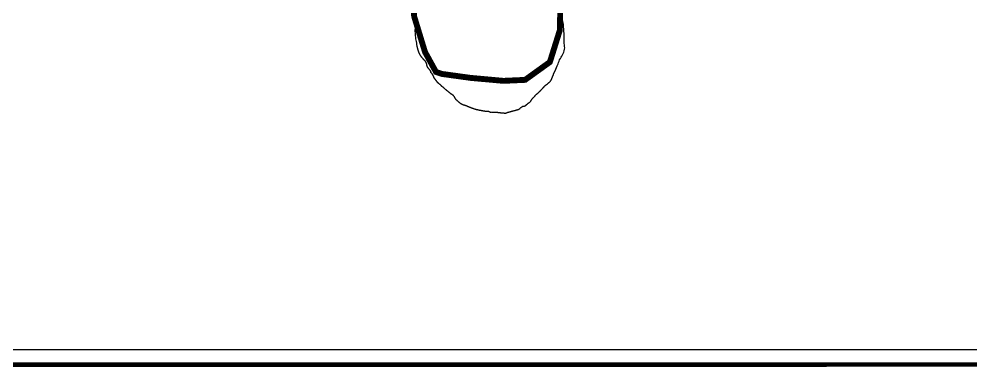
# Model space of a CAD drawing. Header units: millimetres. Extents: x 1745962 to 1749233, y 4525379 to 4529927.
# Drawn here: x 1746335 to 1746982, y 4525379 to 4525615 of the extents above; entities that cross this region are included whole.
import ezdxf

# ---------------------------------------------------------------- set-up
doc = ezdxf.new("R2010")
doc.units = ezdxf.units.MM
doc.header["$LTSCALE"] = 10
doc.header["$MEASUREMENT"] = 0
for name, color, linetype in [('LEGEND', 7, 'Continuous'), ('WATER', 5, 'Continuous'), ('ZONING_ZONES', 140, 'Continuous')]:
    doc.layers.add(name, color=color, linetype=linetype)

msp = doc.modelspace()

# ---------------------------------------------------------------- linework, layer by layer
at = {"layer": 'LEGEND'}
msp.add_line((1749203.08, 4525390.34), (1745973.94, 4525390.05), dxfattribs=at)
at = {"layer": 'LEGEND', "const_width": 3}
msp.add_lwpolyline([(1749213.08, 4525380.34), (1745963.94, 4525380.05), (1745963.94, 4529879.67), (1749213.39, 4529879.66)], close=True, dxfattribs=at)
at = {"layer": 'WATER'}
for points in [[(1746605.34, 4525615.34), (1746605.2, 4525614.35), (1746605.02, 4525613.37), (1746604.83, 4525612.39), (1746604.7, 4525611.39), (1746604.63, 4525610.4), (1746604.53, 4525609.4), (1746604.41, 4525608.42), (1746604.32, 4525607.42), (1746604.29, 4525606.42), (1746604.33, 4525605.42), (1746604.39, 4525604.42), (1746604.46, 4525603.43), (1746604.59, 4525602.43), (1746604.76, 4525601.45), (1746604.95, 4525600.46), (1746605.11, 4525599.48), (1746605.25, 4525598.49), (1746605.39, 4525597.49), (1746605.54, 4525596.5), (1746605.96, 4525594.77)], [(1746701.08, 4525583.39), (1746701.49, 4525584.3), (1746701.82, 4525585.25), (1746702.19, 4525586.17), (1746702.58, 4525587.09), (1746703.05, 4525587.98), (1746703.56, 4525588.83), (1746704.06, 4525589.7), (1746704.55, 4525590.58), (1746705.01, 4525591.46), (1746705.4, 4525592.38), (1746705.73, 4525593.32), (1746705.96, 4525594.3), (1746706.03, 4525595.29), (1746705.94, 4525596.29), (1746705.8, 4525597.28), (1746705.67, 4525598.27), (1746705.62, 4525599.27), (1746705.61, 4525600.27), (1746705.59, 4525601.27), (1746705.59, 4525602.27), (1746705.59, 4525603.27), (1746705.57, 4525604.27), (1746705.56, 4525605.27), (1746705.52, 4525606.26), (1746705.43, 4525607.27), (1746705.32, 4525608.26), (1746705.22, 4525609.26), (1746705.16, 4525610.25), (1746705.08, 4525611.25), (1746704.99, 4525612.24), (1746704.78, 4525613.22), (1746704.54, 4525614.19), (1746704.28, 4525615.16)], [(1746605.96, 4525594.77), (1746606, 4525594.65), (1746606.04, 4525594.54), (1746606.07, 4525594.41), (1746606.11, 4525594.3), (1746606.15, 4525594.18), (1746606.18, 4525594.06), (1746606.23, 4525593.93), (1746606.27, 4525593.82), (1746606.3, 4525593.7), (1746606.34, 4525593.58), (1746606.37, 4525593.46), (1746606.41, 4525593.34), (1746606.46, 4525593.22), (1746606.5, 4525593.11), (1746606.53, 4525592.99), (1746606.58, 4525592.87), (1746606.62, 4525592.76), (1746606.66, 4525592.64), (1746606.7, 4525592.52), (1746606.75, 4525592.4), (1746606.79, 4525592.28), (1746606.83, 4525592.17), (1746606.88, 4525592.05), (1746606.92, 4525591.93), (1746606.96, 4525591.81), (1746607.01, 4525591.7), (1746607.06, 4525591.58), (1746607.1, 4525591.46), (1746607.15, 4525591.35), (1746607.21, 4525591.24), (1746607.27, 4525591.13), (1746607.34, 4525591.03), (1746607.41, 4525590.92), (1746607.47, 4525590.81), (1746607.53, 4525590.7), (1746607.6, 4525590.6), (1746607.66, 4525590.49), (1746607.73, 4525590.38), (1746607.79, 4525590.28), (1746607.87, 4525590.17), (1746607.93, 4525590.07), (1746608, 4525589.97), (1746608.09, 4525589.87), (1746608.16, 4525589.76), (1746608.23, 4525589.67), (1746608.31, 4525589.57), (1746608.38, 4525589.47), (1746608.45, 4525589.37), (1746608.54, 4525589.27), (1746608.61, 4525589.17), (1746608.69, 4525589.08), (1746608.77, 4525588.98), (1746608.85, 4525588.88), (1746608.93, 4525588.78), (1746609.01, 4525588.69), (1746609.09, 4525588.59), (1746609.17, 4525588.5), (1746609.26, 4525588.41), (1746609.34, 4525588.31), (1746609.42, 4525588.22), (1746609.5, 4525588.12), (1746609.59, 4525588.03), (1746609.68, 4525587.94), (1746609.75, 4525587.85), (1746609.84, 4525587.76), (1746609.92, 4525587.66), (1746610.01, 4525587.57), (1746610.09, 4525587.48), (1746610.17, 4525587.38), (1746610.26, 4525587.29), (1746610.35, 4525587.2), (1746610.42, 4525587.1), (1746610.51, 4525587.01), (1746610.6, 4525586.92), (1746610.68, 4525586.83), (1746610.77, 4525586.73), (1746610.85, 4525586.65), (1746610.93, 4525586.56), (1746611.02, 4525586.46), (1746611.1, 4525586.36), (1746611.17, 4525586.27), (1746611.24, 4525586.16), (1746611.3, 4525586.05), (1746611.37, 4525585.94), (1746611.43, 4525585.84), (1746611.5, 4525585.73), (1746611.56, 4525585.62), (1746611.62, 4525585.52), (1746611.69, 4525585.41), (1746611.75, 4525585.3), (1746611.81, 4525585.19), (1746611.85, 4525585.07), (1746611.89, 4525584.95), (1746611.93, 4525584.84), (1746611.96, 4525584.71), (1746611.99, 4525584.59), (1746612.01, 4525584.46), (1746612.03, 4525584.34), (1746612.06, 4525584.22), (1746612.07, 4525584.1), (1746612.1, 4525583.98), (1746612.12, 4525583.85), (1746612.15, 4525583.73), (1746612.17, 4525583.61), (1746612.21, 4525583.49), (1746612.24, 4525583.37), (1746612.27, 4525583.24), (1746612.31, 4525583.13), (1746612.34, 4525583), (1746612.38, 4525582.88), (1746612.42, 4525582.77), (1746612.46, 4525582.65), (1746612.51, 4525582.54), (1746612.57, 4525582.43), (1746612.64, 4525582.32), (1746612.7, 4525582.22), (1746612.78, 4525582.11), (1746612.85, 4525582.01), (1746612.92, 4525581.91), (1746612.99, 4525581.8), (1746613.07, 4525581.71), (1746613.16, 4525581.62), (1746613.24, 4525581.52), (1746613.33, 4525581.43), (1746613.41, 4525581.34), (1746613.49, 4525581.24), (1746613.57, 4525581.14), (1746613.64, 4525581.05), (1746613.71, 4525580.94), (1746613.8, 4525580.84), (1746613.87, 4525580.75), (1746613.95, 4525580.65), (1746614.02, 4525580.55), (1746614.09, 4525580.45), (1746614.17, 4525580.35), (1746614.25, 4525580.25), (1746614.32, 4525580.14), (1746614.4, 4525580.05), (1746614.47, 4525579.95), (1746614.54, 4525579.85), (1746614.61, 4525579.74), (1746614.68, 4525579.63), (1746614.74, 4525579.52), (1746614.79, 4525579.41), (1746614.84, 4525579.29), (1746614.9, 4525579.18), (1746614.96, 4525579.06), (1746615.02, 4525578.93), (1746615.08, 4525578.81), (1746615.13, 4525578.7), (1746615.18, 4525578.59), (1746615.18, 4525578.44), (1746615.26, 4525578.39), (1746615.18, 4525578.44), (1746615.12, 4525578.52), (1746615.09, 4525578.56), (1746615.02, 4525578.63), (1746615, 4525578.68), (1746615.02, 4525578.63), (1746615.09, 4525578.56), (1746615.12, 4525578.52), (1746615.18, 4525578.44), (1746615.26, 4525578.39), (1746615.3, 4525578.33), (1746615.39, 4525578.24), (1746615.46, 4525578.15), (1746615.55, 4525578.05), (1746615.62, 4525577.95), (1746615.68, 4525577.85), (1746615.75, 4525577.74), (1746615.83, 4525577.64), (1746615.89, 4525577.53), (1746615.95, 4525577.42), (1746616.01, 4525577.32), (1746616.08, 4525577.2), (1746616.14, 4525577.09), (1746616.2, 4525576.99), (1746616.26, 4525576.87), (1746616.32, 4525576.77), (1746616.38, 4525576.66), (1746616.44, 4525576.54), (1746616.5, 4525576.43), (1746616.56, 4525576.33), (1746616.62, 4525576.22), (1746616.68, 4525576.1), (1746616.73, 4525575.99), (1746616.79, 4525575.88), (1746616.81, 4525575.76), (1746616.83, 4525575.64), (1746616.84, 4525575.51), (1746616.87, 4525575.39), (1746616.89, 4525575.26), (1746616.92, 4525575.15), (1746617.02, 4525575.07), (1746617.11, 4525574.99), (1746617.2, 4525574.9), (1746617.3, 4525574.81), (1746617.37, 4525574.71), (1746617.43, 4525574.6), (1746617.5, 4525574.51), (1746617.56, 4525574.39), (1746617.64, 4525574.29), (1746617.71, 4525574.19), (1746617.78, 4525574.1), (1746617.87, 4525574.01), (1746617.94, 4525573.9), (1746618.02, 4525573.8), (1746618.1, 4525573.7), (1746618.18, 4525573.61), (1746618.25, 4525573.5), (1746618.32, 4525573.4), (1746618.4, 4525573.31), (1746618.48, 4525573.21), (1746618.56, 4525573.1), (1746618.63, 4525573.01), (1746618.7, 4525572.91), (1746618.78, 4525572.81), (1746618.86, 4525572.71), (1746618.94, 4525572.61), (1746619.01, 4525572.52), (1746619.1, 4525572.43), (1746619.18, 4525572.33), (1746619.26, 4525572.23), (1746619.34, 4525572.13), (1746619.42, 4525572.05), (1746619.51, 4525571.95), (1746619.59, 4525571.86), (1746619.68, 4525571.77), (1746619.77, 4525571.68), (1746619.85, 4525571.59), (1746619.94, 4525571.5), (1746620.04, 4525571.42), (1746620.13, 4525571.34), (1746620.23, 4525571.26), (1746620.32, 4525571.18), (1746620.42, 4525571.1), (1746620.51, 4525571.02), (1746620.62, 4525570.94), (1746620.72, 4525570.87), (1746620.83, 4525570.81), (1746620.93, 4525570.74), (1746621.04, 4525570.68), (1746621.15, 4525570.61)], [(1746685.47, 4525562.26), (1746685.62, 4525562.45), (1746685.79, 4525562.64), (1746685.96, 4525562.83), (1746686.12, 4525563.01), (1746686.28, 4525563.21), (1746686.44, 4525563.39), (1746686.62, 4525563.57), (1746686.82, 4525563.73), (1746687.01, 4525563.89), (1746687.2, 4525564.04), (1746687.4, 4525564.2), (1746687.6, 4525564.36), (1746687.78, 4525564.52), (1746687.98, 4525564.68), (1746688.17, 4525564.84), (1746688.35, 4525565.01), (1746688.52, 4525565.2), (1746688.7, 4525565.37), (1746688.88, 4525565.54), (1746689.06, 4525565.71), (1746689.25, 4525565.88), (1746689.43, 4525566.06), (1746689.6, 4525566.23), (1746689.77, 4525566.42), (1746689.94, 4525566.6), (1746690.1, 4525566.79), (1746690.28, 4525566.98), (1746690.45, 4525567.17), (1746690.61, 4525567.36), (1746690.79, 4525567.54), (1746690.96, 4525567.73), (1746691.12, 4525567.92), (1746691.3, 4525568.11), (1746691.47, 4525568.29), (1746691.63, 4525568.48), (1746691.79, 4525568.66), (1746691.97, 4525568.85), (1746692.13, 4525569.03), (1746692.29, 4525569.22), (1746692.44, 4525569.41), (1746692.46, 4525569.53), (1746692.65, 4525569.56), (1746692.85, 4525569.71), (1746693.06, 4525569.84), (1746693.27, 4525569.99), (1746693.47, 4525570.12), (1746693.68, 4525570.28), (1746693.87, 4525570.43), (1746694.06, 4525570.58), (1746694.27, 4525570.73), (1746694.45, 4525570.9), (1746694.64, 4525571.07), (1746694.82, 4525571.23), (1746695.01, 4525571.4), (1746695.2, 4525571.57), (1746695.39, 4525571.74), (1746695.56, 4525571.9), (1746695.75, 4525572.07), (1746695.93, 4525572.25), (1746696.1, 4525572.43), (1746696.27, 4525572.62), (1746696.43, 4525572.81), (1746696.58, 4525573.01), (1746696.71, 4525573.22), (1746696.82, 4525573.44), (1746696.95, 4525573.66), (1746697.06, 4525573.89), (1746697.18, 4525574.1), (1746697.28, 4525574.33), (1746697.36, 4525574.57), (1746697.46, 4525574.8), (1746697.55, 4525575.03), (1746697.63, 4525575.27), (1746697.73, 4525575.5), (1746697.82, 4525575.74), (1746697.92, 4525575.96), (1746698.04, 4525576.18), (1746698.14, 4525576.41), (1746698.22, 4525576.65), (1746698.29, 4525576.89), (1746698.36, 4525577.13), (1746698.43, 4525577.37), (1746698.51, 4525577.61), (1746698.58, 4525577.84), (1746698.66, 4525578.08), (1746698.75, 4525578.32), (1746698.86, 4525578.53), (1746698.99, 4525578.75), (1746699.11, 4525578.97), (1746699.23, 4525579.19), (1746699.35, 4525579.41), (1746699.48, 4525579.63), (1746699.6, 4525579.84), (1746699.71, 4525580.07), (1746699.82, 4525580.29), (1746699.92, 4525580.52), (1746700.02, 4525580.75), (1746700.09, 4525580.99), (1746700.17, 4525581.22), (1746700.27, 4525581.46), (1746700.35, 4525581.69), (1746700.44, 4525581.93), (1746700.54, 4525582.16), (1746700.64, 4525582.39), (1746700.76, 4525582.6), (1746700.8, 4525582.84), (1746700.91, 4525583.07), (1746701.08, 4525583.39)], [(1746621.15, 4525570.61), (1746621.33, 4525570.43), (1746621.5, 4525570.24), (1746621.67, 4525570.06), (1746621.84, 4525569.87), (1746622.01, 4525569.69), (1746622.18, 4525569.51), (1746622.36, 4525569.34), (1746622.55, 4525569.17), (1746622.75, 4525569.02), (1746622.95, 4525568.88), (1746623.16, 4525568.73), (1746623.36, 4525568.57), (1746623.55, 4525568.42), (1746623.74, 4525568.26), (1746623.92, 4525568.1), (1746624.09, 4525567.9), (1746624.27, 4525567.73), (1746624.44, 4525567.55), (1746624.62, 4525567.38), (1746624.81, 4525567.2), (1746624.98, 4525567.03), (1746625.19, 4525566.89), (1746625.4, 4525566.75), (1746625.6, 4525566.6), (1746625.8, 4525566.45), (1746626, 4525566.3), (1746626.2, 4525566.15), (1746626.4, 4525566.01), (1746626.6, 4525565.85), (1746626.8, 4525565.69), (1746626.98, 4525565.52), (1746627.17, 4525565.37), (1746627.36, 4525565.21), (1746627.55, 4525565.04), (1746627.74, 4525564.88), (1746627.94, 4525564.72), (1746628.14, 4525564.57), (1746628.33, 4525564.41), (1746628.53, 4525564.27), (1746628.74, 4525564.13), (1746628.95, 4525563.98), (1746629.16, 4525563.84), (1746629.35, 4525563.7), (1746629.56, 4525563.55), (1746629.77, 4525563.41), (1746629.97, 4525563.25), (1746630.16, 4525563.11), (1746630.35, 4525562.95), (1746630.52, 4525562.76), (1746630.66, 4525562.56), (1746630.78, 4525562.34), (1746630.9, 4525562.12), (1746631.01, 4525561.89), (1746631.12, 4525561.67), (1746631.24, 4525561.44), (1746631.35, 4525561.22), (1746631.47, 4525561), (1746631.59, 4525560.78), (1746631.73, 4525560.58), (1746631.91, 4525560.39), (1746632.07, 4525560.2), (1746632.26, 4525560.04), (1746632.45, 4525559.89), (1746632.65, 4525559.73), (1746632.85, 4525559.58), (1746633.04, 4525559.41), (1746633.23, 4525559.25), (1746633.42, 4525559.08), (1746633.61, 4525558.92), (1746633.8, 4525558.76), (1746633.98, 4525558.6), (1746634.15, 4525558.42), (1746634.34, 4525558.24), (1746634.53, 4525558.08), (1746634.72, 4525557.92), (1746634.91, 4525557.77), (1746635.12, 4525557.63), (1746635.34, 4525557.5), (1746635.56, 4525557.38), (1746635.78, 4525557.26), (1746636, 4525557.15), (1746636.23, 4525557.04), (1746636.45, 4525556.93), (1746636.68, 4525556.82), (1746636.92, 4525556.73), (1746637.15, 4525556.66), (1746637.39, 4525556.58), (1746637.63, 4525556.51), (1746637.87, 4525556.43), (1746638.11, 4525556.36), (1746638.35, 4525556.29), (1746638.58, 4525556.2), (1746638.81, 4525556.12), (1746639.04, 4525556.03), (1746639.27, 4525555.93), (1746639.51, 4525555.83), (1746639.74, 4525555.73), (1746639.96, 4525555.61), (1746640.18, 4525555.51), (1746640.41, 4525555.41), (1746640.65, 4525555.33), (1746640.88, 4525555.25), (1746641.12, 4525555.16), (1746641.35, 4525555.07), (1746641.59, 4525554.99), (1746641.82, 4525554.9), (1746642.06, 4525554.82), (1746642.29, 4525554.73), (1746642.53, 4525554.64), (1746642.77, 4525554.56), (1746643, 4525554.48), (1746643.23, 4525554.38), (1746643.47, 4525554.3), (1746643.71, 4525554.21), (1746643.94, 4525554.13), (1746644.17, 4525554.04), (1746644.41, 4525553.95), (1746644.65, 4525553.87), (1746644.88, 4525553.79), (1746645.12, 4525553.7), (1746645.35, 4525553.62), (1746645.59, 4525553.53), (1746645.82, 4525553.44), (1746646.06, 4525553.36), (1746646.3, 4525553.34), (1746646.55, 4525553.32), (1746646.8, 4525553.31), (1746647.04, 4525553.26), (1746647.29, 4525553.21), (1746647.53, 4525553.15), (1746647.77, 4525553.09), (1746648.02, 4525553.04), (1746648.27, 4525552.99), (1746648.51, 4525552.94), (1746648.75, 4525552.9), (1746649, 4525552.86), (1746649.25, 4525552.82), (1746649.5, 4525552.78), (1746649.74, 4525552.74), (1746649.99, 4525552.69), (1746650.23, 4525552.65), (1746650.48, 4525552.6), (1746650.73, 4525552.56), (1746650.98, 4525552.51), (1746651.22, 4525552.47), (1746651.46, 4525552.41), (1746651.74, 4525552.34)], [(1746651.74, 4525552.34), (1746651.99, 4525552.3), (1746652.24, 4525552.26), (1746652.48, 4525552.23), (1746652.73, 4525552.25), (1746652.98, 4525552.25), (1746653.23, 4525552.24), (1746653.49, 4525552.23), (1746653.73, 4525552.21), (1746653.98, 4525552.2), (1746654.23, 4525552.15), (1746654.46, 4525552.06), (1746654.69, 4525551.96), (1746654.92, 4525551.85), (1746655.14, 4525551.75), (1746655.38, 4525551.68), (1746655.62, 4525551.6), (1746655.87, 4525551.54), (1746656.1, 4525551.49), (1746656.36, 4525551.46), (1746656.61, 4525551.49), (1746656.85, 4525551.54), (1746657.1, 4525551.56), (1746657.34, 4525551.6), (1746657.59, 4525551.63), (1746657.84, 4525551.65), (1746658.09, 4525551.67), (1746658.35, 4525551.69), (1746658.6, 4525551.69), (1746658.84, 4525551.67), (1746659.09, 4525551.65), (1746659.34, 4525551.63), (1746659.59, 4525551.61), (1746659.84, 4525551.57), (1746660.08, 4525551.53), (1746660.33, 4525551.48), (1746660.57, 4525551.45), (1746660.83, 4525551.42), (1746661.08, 4525551.39), (1746661.32, 4525551.35), (1746661.57, 4525551.33), (1746661.81, 4525551.29), (1746662.06, 4525551.26), (1746662.32, 4525551.23), (1746662.56, 4525551.22), (1746662.81, 4525551.2), (1746663.06, 4525551.17), (1746663.31, 4525551.14), (1746663.56, 4525551.12), (1746663.8, 4525551.09), (1746664.05, 4525551.06), (1746664.3, 4525551.04), (1746664.56, 4525551.02), (1746664.8, 4525551), (1746665.05, 4525550.99), (1746665.31, 4525550.97), (1746665.56, 4525550.97), (1746665.81, 4525550.96), (1746666.05, 4525551), (1746666.29, 4525551.07), (1746666.53, 4525551.15), (1746666.76, 4525551.23), (1746667, 4525551.33), (1746667.23, 4525551.4), (1746667.47, 4525551.48), (1746667.71, 4525551.56), (1746667.95, 4525551.63), (1746668.19, 4525551.7), (1746668.42, 4525551.77), (1746668.67, 4525551.85), (1746668.91, 4525551.92), (1746669.15, 4525551.97), (1746669.39, 4525552.03), (1746669.63, 4525552.09), (1746669.87, 4525552.16), (1746670.12, 4525552.22), (1746670.36, 4525552.28), (1746670.6, 4525552.35), (1746670.84, 4525552.42), (1746671.08, 4525552.48), (1746671.33, 4525552.55), (1746671.57, 4525552.61), (1746671.81, 4525552.68), (1746672.05, 4525552.74), (1746672.29, 4525552.8), (1746672.54, 4525552.87), (1746672.78, 4525552.93), (1746673.03, 4525553.01), (1746673.26, 4525553.07), (1746673.5, 4525553.13), (1746673.75, 4525553.2), (1746673.99, 4525553.27), (1746674.23, 4525553.33), (1746674.47, 4525553.41), (1746674.7, 4525553.47), (1746674.94, 4525553.54), (1746675.18, 4525553.61), (1746675.37, 4525553.75), (1746675.49, 4525553.97), (1746675.65, 4525554.17), (1746675.81, 4525554.36), (1746675.99, 4525554.53), (1746676.19, 4525554.68), (1746676.4, 4525554.83), (1746676.61, 4525554.96), (1746676.82, 4525555.1), (1746677.03, 4525555.24), (1746677.24, 4525555.36), (1746677.45, 4525555.49), (1746677.68, 4525555.6), (1746677.93, 4525555.6), (1746678.18, 4525555.6), (1746678.43, 4525555.63), (1746678.67, 4525555.68), (1746678.9, 4525555.79), (1746679.12, 4525555.91), (1746679.33, 4525556.04), (1746679.53, 4525556.19), (1746679.73, 4525556.35), (1746679.91, 4525556.51), (1746680.09, 4525556.68), (1746680.28, 4525556.86), (1746680.47, 4525557.03)], [(1746680.47, 4525557.03), (1746680.67, 4525557.18), (1746680.86, 4525557.34), (1746681.06, 4525557.5), (1746681.25, 4525557.65), (1746681.45, 4525557.8), (1746681.65, 4525557.95), (1746681.86, 4525558.08), (1746682.06, 4525558.23), (1746682.27, 4525558.37), (1746682.47, 4525558.52), (1746682.65, 4525558.7), (1746682.79, 4525558.9), (1746682.93, 4525559.11), (1746683.06, 4525559.32), (1746683.2, 4525559.53), (1746683.34, 4525559.74), (1746683.48, 4525559.95), (1746683.62, 4525560.15), (1746683.76, 4525560.36), (1746683.9, 4525560.56), (1746684.06, 4525560.76), (1746684.23, 4525560.95), (1746684.4, 4525561.13), (1746684.57, 4525561.31), (1746684.74, 4525561.49), (1746684.91, 4525561.67), (1746685.08, 4525561.86), (1746685.25, 4525562.04), (1746685.47, 4525562.26)]]:
    msp.add_lwpolyline(points, dxfattribs=at)
at = {"layer": 'ZONING_ZONES', "linetype": 'Continuous', "const_width": 4}
msp.add_lwpolyline([(1746702.99, 4525619.98), (1746702.66, 4525607.14), (1746695.93, 4525585.62), (1746679.12, 4525573.52), (1746664.32, 4525572.85), (1746642.12, 4525574.86), (1746622.61, 4525577.55), (1746618.57, 4525578.9), (1746611.17, 4525592.35), (1746608.48, 4525601.09), (1746603.77, 4525616.55), (1746603.16, 4525623.34)], dxfattribs=at)

doc.saveas('drawing.dxf')
